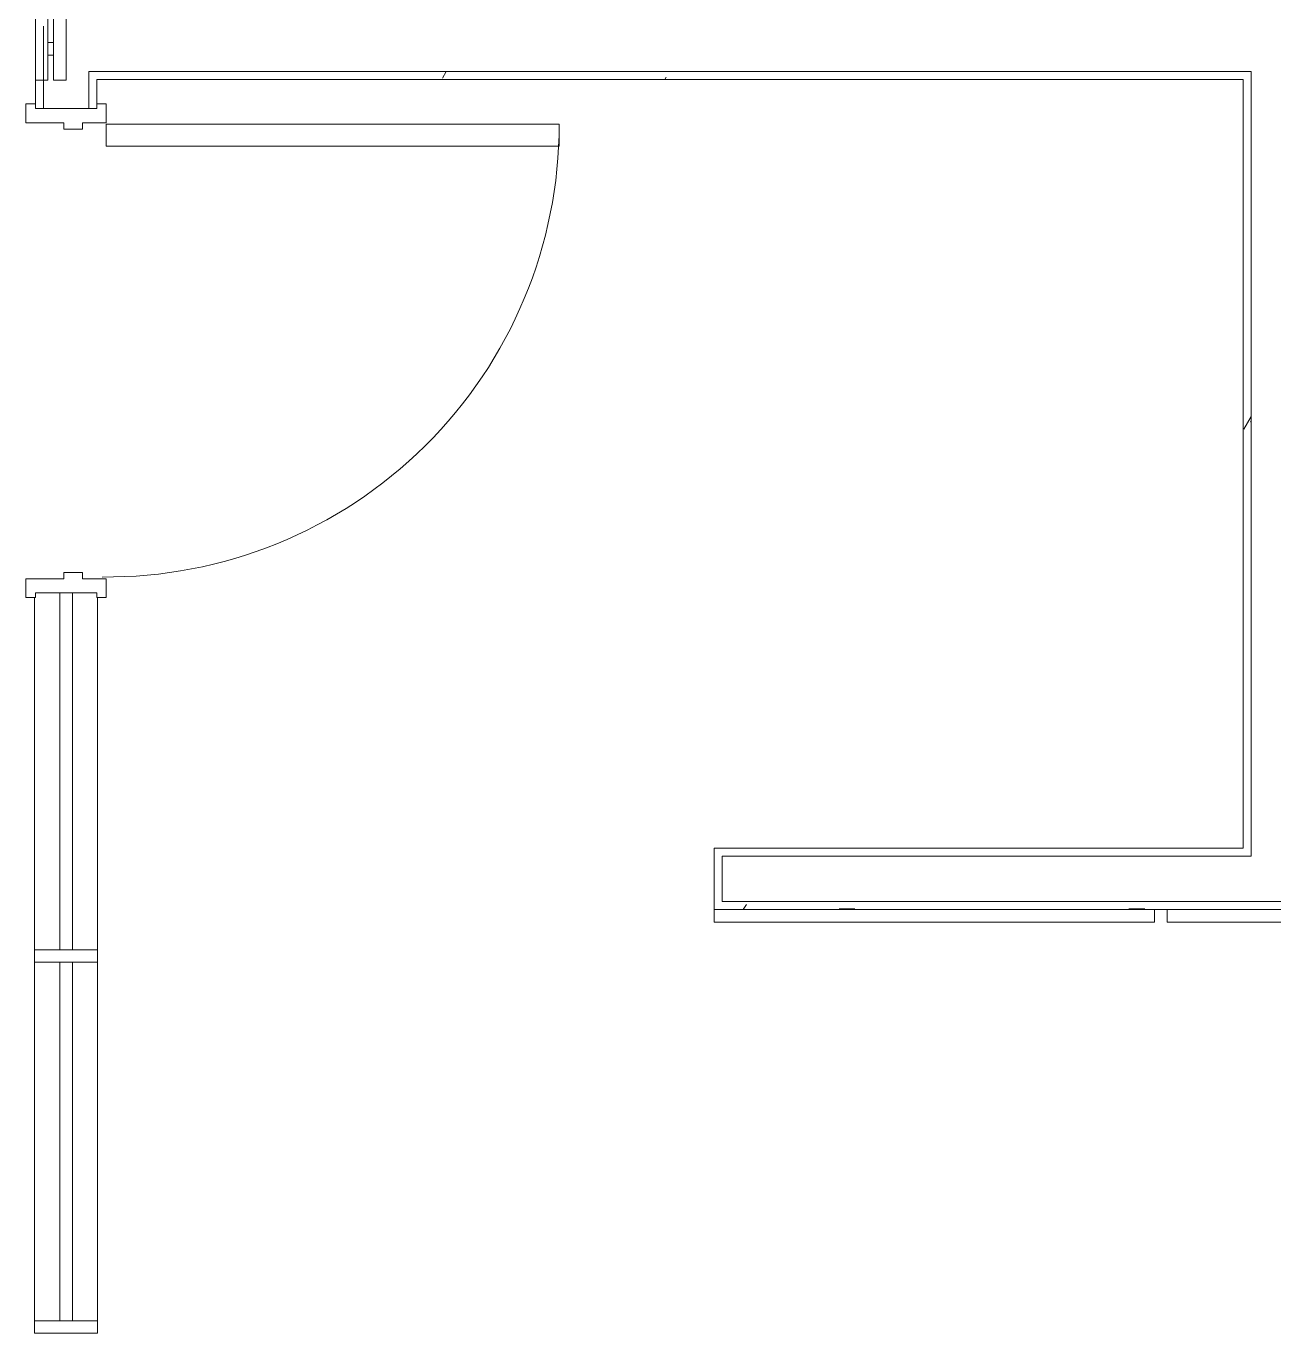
# Model space of a CAD drawing. Header units: inches. Extents: x 46946 to 48441, y 40324 to 42003.
# Drawn here: x 48211.9 to 48311.1, y 40632.4 to 40735.8 of the extents above; entities that cross this region are included whole.
import ezdxf

# ---------------------------------------------------------------- set-up
doc = ezdxf.new("R2010")
doc.units = ezdxf.units.IN
doc.header["$MEASUREMENT"] = 0
for name, color, linetype, lineweight in [('A-DOOR', 31, 'Continuous', 13), ('A-GLAZ-CURT', 52, 'Continuous', 9), ('A-GLAZ-CWMG', 51, 'Continuous', 9), ('A-WALL', 113, 'Continuous', 9), ('A-WALL-PATT', 111, 'Continuous', 13), ('I-WALL', 2, 'Continuous', 9)]:
    doc.layers.add(name, color=color, linetype=linetype, lineweight=lineweight)
pattern_1 = [(0, (0, 0), (30.72, 7.68), [1.267, -21.773, 1.267, -21.773, -122.88]), (0, (0, 0), (30.72, 7.68), [-46.08, 1.267, -44.813, 1.267, -21.773, -53.76]), (0, (0, 0), (30.72, 7.68), [-115.2, 1.267, -14.093, 1.267, -37.133]), (120, (11.52, 3.84), (-22.0110751, 22.7643004), [1.267, -21.773, 1.267, -21.773, -122.88]), (120, (11.52, 3.84), (-22.0110751, 22.7643004), [-46.08, 1.267, -44.813, 1.267, -21.773, -53.76]), (120, (11.52, 3.84), (-22.0110751, 22.7643004), [-115.2, 1.267, -14.093, 1.267, -37.133]), (240, (15.36, 19.2), (-8.7089249, -30.4443004), [1.267, -21.773, 1.267, -21.773, -122.88]), (240, (15.36, 19.2), (-8.7089249, -30.4443004), [-46.08, 1.267, -44.813, 1.267, -21.773, -53.76]), (240, (15.36, 19.2), (-8.7089249, -30.4443004), [-115.2, 1.267, -14.093, 1.267, -37.133])]

# ---------------------------------------------------------------- blocks, each defined once
blk = doc.blocks.new('Door - Single - Solid - Solid Door-V98-Level 06 - Furniture')
at = {"layer": 'A-DOOR'}
for p, q in [((-14.01, 39.28), (-12.26, 39.28)), ((-14.01, 3.28), (-14.01, 39.28)), ((-12.26, 39.28), (-12.26, 3.28)), ((-12.26, 3.28), (-14.01, 3.28))]:
    blk.add_line(p, q, dxfattribs=at)
at = {"layer": 'A-DOOR', "lineweight": 9}
for p, q in [((-15.63, 3.28), (-15.63, 2.53)), ((-14.13, 3.28), (-15.63, 3.28)), ((-14.13, 1.4), (-14.13, 3.28)), ((23.62, 3.28), (22.12, 3.28)), ((22.12, 3.28), (22.12, 1.4)), ((23.62, 2.53), (23.62, 3.28)), ((23.24, 0.59), (23.24, 2.53)), ((23.24, 2.53), (23.62, 2.53)), ((-13.63, 1.4), (-14.13, 1.4)), ((-13.63, -0.1), (-13.63, 1.4)), ((22.12, 1.4), (21.62, 1.4)), ((21.62, 1.4), (21.62, -0.1)), ((-14.13, -3.1), (-14.13, -0.1)), ((-14.13, -0.1), (-13.63, -0.1)), ((21.62, -0.1), (22.12, -0.1)), ((22.12, -0.1), (22.12, -3.1)), ((23.24, -2.35), (23.24, -0.41)), ((-15.63, -2.35), (-15.63, -3.1)), ((-15.63, -3.1), (-14.13, -3.1)), ((22.12, -3.1), (23.62, -3.1)), ((23.62, -2.35), (23.24, -2.35)), ((23.62, -3.1), (23.62, -2.35))]:
    blk.add_line(p, q, dxfattribs=at)
blk.add_arc((-14.01, 3.28), 36, 359.5, 90, dxfattribs=at)
blk = doc.blocks.new('System Panel - Glazed-1229404-Level 06 - Furniture')
at = {"layer": 'A-GLAZ-CURT', "lineweight": 13}
for p, q in [((0.22, 0.5), (-0.22, 0.5)), ((-0.22, 0.5), (-0.22, -0.5)), ((0.22, -0.5), (0.22, 0.5)), ((-0.22, -0.5), (0.22, -0.5))]:
    blk.add_line(p, q, dxfattribs=at)
blk = doc.blocks.new('Rectangular Mullion - Rectangular Mullion-783764-Level 06 - Furniture')
at = {"layer": 'A-GLAZ-CWMG', "lineweight": 20}
for p, q in [((0, 2.5), (-1, 2.5)), ((-1, 2.5), (-1, -2.5)), ((0, -2.5), (0, 2.5)), ((-1, -2.5), (0, -2.5))]:
    blk.add_line(p, q, dxfattribs=at)
blk = doc.blocks.new('Rectangular Mullion - Rectangular Mullion-783760-Level 06 - Furniture')
at = {"layer": 'A-GLAZ-CWMG', "lineweight": 20}
for p, q in [((-1, 2.5), (0, 2.5)), ((-1, -2.5), (-1, 2.5)), ((0, 2.5), (0, -2.5)), ((0, -2.5), (-1, -2.5))]:
    blk.add_line(p, q, dxfattribs=at)
blk = doc.blocks.new('System Panel - Glazed-1216253-Level 06 - Furniture')
at = {"layer": 'A-GLAZ-CURT', "lineweight": 13}
for p, q in [((14.1875, 0.5), (-14.1875, 0.5)), ((-14.1875, 0.5), (-14.1875, -0.5)), ((14.1875, -0.5), (14.1875, 0.5)), ((-14.1875, -0.5), (14.1875, -0.5))]:
    blk.add_line(p, q, dxfattribs=at)
blk = doc.blocks.new('System Panel - Glazed-938552-Level 06 - Furniture')
at = {"layer": 'A-GLAZ-CURT', "lineweight": 13}
for p, q in [((14.25, 0.5), (-14.25, 0.5)), ((-14.25, 0.5), (-14.25, -0.5)), ((14.25, -0.5), (14.25, 0.5)), ((-14.25, -0.5), (14.25, -0.5))]:
    blk.add_line(p, q, dxfattribs=at)
blk = doc.blocks.new('Rectangular Mullion - Rectangular Mullion-938581-Level 06 - Furniture')
at = {"layer": 'A-GLAZ-CWMG', "lineweight": 20}
for p, q in [((-1, 2.5), (0, 2.5)), ((-1, -2.5), (-1, 2.5)), ((0, 2.5), (0, -2.5)), ((0, -2.5), (-1, -2.5))]:
    blk.add_line(p, q, dxfattribs=at)
blk = doc.blocks.new('Rectangular Mullion - Rectangular Mullion-938577-Level 06 - Furniture')
at = {"layer": 'A-GLAZ-CWMG', "lineweight": 20}
for p, q in [((-0.5, 2.5), (0.5, 2.5)), ((-0.5, -2.5), (-0.5, 2.5)), ((0.5, 2.5), (0.5, -2.5)), ((0.5, -2.5), (-0.5, -2.5))]:
    blk.add_line(p, q, dxfattribs=at)
blk = doc.blocks.new('Rectangular Mullion - Rectangular Mullion-938561-Level 06 - Furniture')
at = {"layer": 'A-GLAZ-CWMG'}
for p, q in [((48212.57, 40632.87), (48212.57, 40661.37)), ((48217.57, 40661.37), (48217.57, 40632.87))]:
    blk.add_line(p, q, dxfattribs=at)
blk = doc.blocks.new('Rectangular Mullion - Rectangular Mullion-1216254-Level 06 - Furniture')
at = {"layer": 'A-GLAZ-CWMG'}
for p, q in [((48212.57, 40662.37), (48212.57, 40690.37)), ((48217.57, 40690.37), (48217.57, 40662.37))]:
    blk.add_line(p, q, dxfattribs=at)

msp = doc.modelspace()

# ---------------------------------------------------------------- hatches: boundary and pattern name
at = {"layer": 'A-WALL-PATT', "lineweight": 9}
h = msp.add_hatch(dxfattribs=at)
h.set_pattern_fill('FP_1', color=256, style=0, pattern_type=2)
h.set_pattern_definition(pattern_1)
h.paths.add_polyline_path([(48344.58, 40731.56), (48367.26, 40731.56), (48367.26, 40732.19), (48312.88, 40732.19), (48312.88, 40731.56), (48341.29, 40731.56)])
h.paths.add_polyline_path([(48397.05, 40731.56), (48424.58, 40731.56), (48424.58, 40732.19), (48370.88, 40732.19), (48370.88, 40731.56), (48396.28, 40731.56)])
h.paths.add_polyline_path([(48308.63, 40731.56), (48309.26, 40731.56), (48309.26, 40732.19), (48216.88, 40732.19), (48216.88, 40731.56), (48303.46, 40731.56)])
h = msp.add_hatch(dxfattribs=at)
h.set_pattern_fill('FP_1', color=256, style=0, pattern_type=2)
h.set_pattern_definition(pattern_1)
h.paths.add_polyline_path([(48213.26, 40482.75), (48213.26, 40631.87), (48212.63, 40631.87), (48212.63, 40482.75)])
h.paths.add_polyline_path([(48212.63, 40729.25), (48213.26, 40729.25), (48213.26, 40731.5), (48212.63, 40731.5)])
h = msp.add_hatch(dxfattribs=at)
h.set_pattern_fill('FP_1', color=256, style=0, pattern_type=2)
h.set_pattern_definition(pattern_1)
h.paths.add_polyline_path([(48217.51, 40482.75), (48217.51, 40483.24), (48216.88, 40482.98), (48216.88, 40482.75)])
h.paths.add_polyline_path([(48216.88, 40484.06), (48217.51, 40484.32), (48217.51, 40631.87), (48216.88, 40631.87), (48216.88, 40496.02)])
h.paths.add_polyline_path([(48217.51, 40729.25), (48217.51, 40731.56), (48216.88, 40731.56), (48216.88, 40729.25)])
h = msp.add_hatch(dxfattribs=at)
h.set_pattern_fill('FP_1', color=256, style=0, pattern_type=2)
h.set_pattern_definition(pattern_1)
h.paths.add_polyline_path([(48309.26, 40670.44), (48309.26, 40731.56), (48308.63, 40731.56), (48308.63, 40670.44)])
h = msp.add_hatch(dxfattribs=at)
h.set_pattern_fill('FP_1', color=256, style=0, pattern_type=2)
h.set_pattern_definition(pattern_1)
h.paths.add_polyline_path([(48267.21, 40666.19), (48267.21, 40669.81), (48309.26, 40669.81), (48309.26, 40670.44), (48266.58, 40670.44), (48266.58, 40666.19)])
h.paths.add_polyline_path([(48350.26, 40669.81), (48366.63, 40669.81), (48366.63, 40670.44), (48312.88, 40670.44), (48312.88, 40669.81), (48341.29, 40669.81)])
h = msp.add_hatch(dxfattribs=at)
h.set_pattern_fill('FP_1', color=256, style=0, pattern_type=2)
h.set_pattern_definition(pattern_1)
h.paths.add_polyline_path([(48318.05, 40665.56), (48366.63, 40665.56), (48366.63, 40666.19), (48266.58, 40666.19), (48266.58, 40665.56), (48316.44, 40665.56)])

# ---------------------------------------------------------------- linework, layer by layer
at = {"layer": 'A-WALL', "lineweight": 13}
for p, q in [((48213.26, 40729.25), (48213.26, 40735.81)), ((48216.88, 40732.19), (48309.26, 40732.19)), ((48216.88, 40729.25), (48216.88, 40732.19)), ((48309.26, 40732.19), (48309.26, 40669.81)), ((48267.21, 40669.81), (48267.21, 40666.19)), ((48267.21, 40669.81), (48309.26, 40669.81)), ((48267.21, 40666.19), (48367.26, 40666.19))]:
    msp.add_line(p, q, dxfattribs=at)
at = {"layer": 'I-WALL', "lineweight": 13}
for p, q in [((48212.63, 40736.44), (48212.63, 40729.25)), ((48217.51, 40731.56), (48308.63, 40731.56)), ((48217.51, 40729.25), (48217.51, 40731.56)), ((48308.63, 40731.56), (48308.63, 40670.44)), ((48212.63, 40729.25), (48217.51, 40729.25)), ((48308.63, 40670.44), (48266.58, 40670.44)), ((48266.58, 40670.44), (48266.58, 40664.56)), ((48340.58, 40665.56), (48266.58, 40665.56)), ((48301.58, 40664.56), (48301.58, 40665.56)), ((48302.58, 40665.56), (48302.58, 40664.56)), ((48266.58, 40664.56), (48301.58, 40664.56)), ((48302.58, 40664.56), (48339.58, 40664.56))]:
    msp.add_line(p, q, dxfattribs=at)

# ---------------------------------------------------------------- block references
at = {"layer": 'A-DOOR', "rotation": 270}
msp.add_blockref('Door - Single - Solid - Solid Door-V98-Level 06 - Furniture', (48214.98, 40713.99), dxfattribs=at)
at = {"layer": 'A-GLAZ-CURT'}
msp.add_blockref('System Panel - Glazed-1229404-Level 06 - Furniture', (48213.85, 40734), dxfattribs=at)
at = {"layer": 'A-GLAZ-CURT', "rotation": 270}
for name, p in [('System Panel - Glazed-1216253-Level 06 - Furniture', (48215.07, 40676.56)), ('System Panel - Glazed-938552-Level 06 - Furniture', (48215.07, 40647.12))]:
    msp.add_blockref(name, p, dxfattribs=at)
at = {"layer": 'A-GLAZ-CWMG', "rotation": 180}
msp.add_blockref('Rectangular Mullion - Rectangular Mullion-783764-Level 06 - Furniture', (48212.63, 40734), dxfattribs=at)
at = {"layer": 'A-GLAZ-CWMG', "extrusion": (0, 0, -1)}
for name, p, rotation in [('Rectangular Mullion - Rectangular Mullion-783760-Level 06 - Furniture', (-48215.07, 40734), 180), ('Rectangular Mullion - Rectangular Mullion-938577-Level 06 - Furniture', (-48215.07, 40661.87), 270), ('Rectangular Mullion - Rectangular Mullion-938581-Level 06 - Furniture', (-48215.07, 40631.87), 270)]:
    msp.add_blockref(name, p, dxfattribs=dict(at, rotation=rotation))
at = {"layer": 'A-GLAZ-CWMG'}
for name in ['Rectangular Mullion - Rectangular Mullion-1216254-Level 06 - Furniture', 'Rectangular Mullion - Rectangular Mullion-938561-Level 06 - Furniture']:
    msp.add_blockref(name, (0, 0), dxfattribs=at)

doc.saveas('drawing.dxf')
